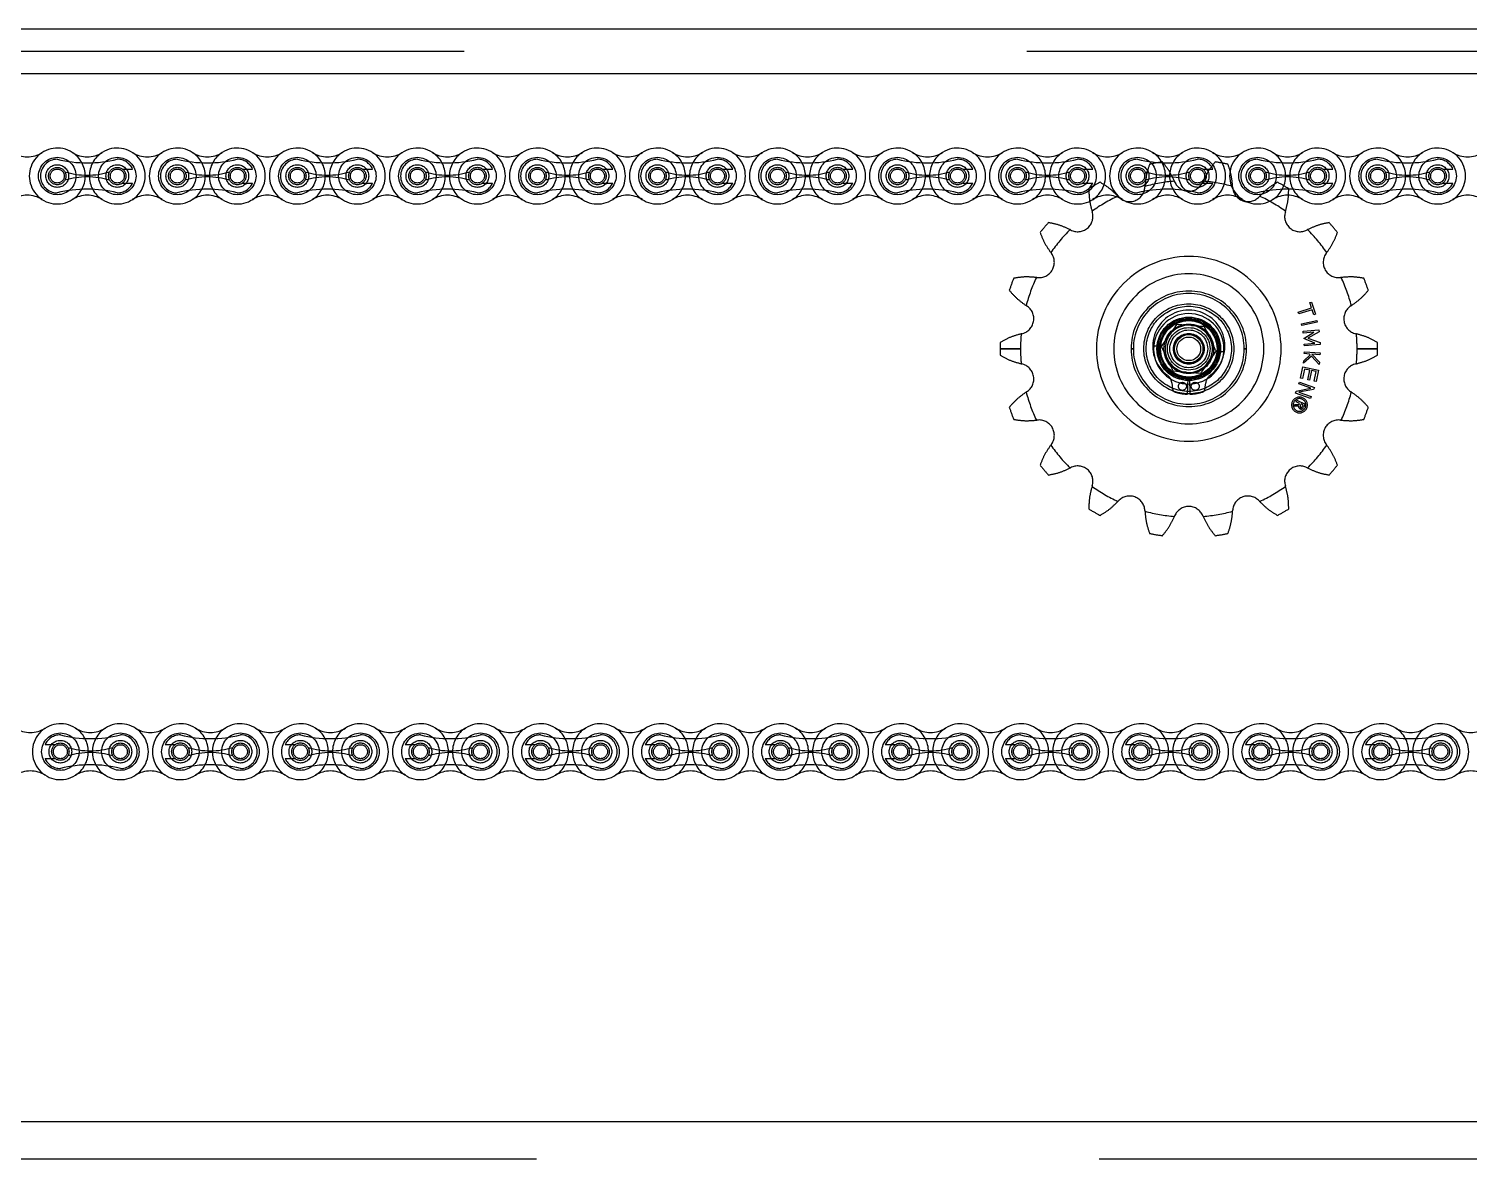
# Model space of a CAD drawing. Header units: metres. Extents: x 0 to 63075, y 0 to 44550.
# Drawn here: x 38032.4 to 38337.2, y 35027 to 35266.3 of the extents above; entities that cross this region are included whole.
import ezdxf

# ---------------------------------------------------------------- set-up
doc = ezdxf.new("R2010")
doc.units = ezdxf.units.M
doc.header["$LTSCALE"] = 75
doc.linetypes.add('HIDDEN2', pattern=[4.7625, 3.175, -1.5875])
for name, color, linetype in [('SDM', 7, 'Continuous'), ('SL4', 4, 'Continuous'), ('ST1', 7, 'HIDDEN2')]:
    doc.layers.add(name, color=color, linetype=linetype)

# ---------------------------------------------------------------- blocks, each defined once
blk = doc.blocks.new('A$Cf5e9a517')
at = {"layer": 'SL4'}
for p, q in [((1009.76, 1700.35), (2334.74, 1700.35)), ((2334.74, 1690.83), (1009.76, 1690.83)), ((2113.1, 1637.83), (2115.98, 1637.6)), ((2109.82, 1633.08), (2111.46, 1635.45)), ((2121.34, 1632.16), (2119.7, 1629.79)), ((2118.06, 1627.41), (2115.18, 1627.64)), ((1057.26, 1469.11), (2287.24, 1469.11))]:
    blk.add_line(p, q, dxfattribs=at)
for radius in [6, 3, 2.5]:
    blk.add_circle((2115.58, 1632.62), radius, dxfattribs=at)
for start, end in [(85.4648, 145.4648), (25.4648, 85.4648), (145.4648, 205.4648), (325.4648, 25.4648), (205.4648, 265.4648), (265.4648, 325.4648)]:
    blk.add_arc((2115.58, 1632.62), 5, start, end, dxfattribs=at)
for points, knots in [([(2111.46, 1635.45), (2111.5, 1635.51), (2112.05, 1636.31), (2112.59, 1637.1), (2113.1, 1637.83)], [0, 0, 0, 0, 0.070201, 1, 1, 1, 1]), ([(2115.98, 1637.6), (2116.04, 1637.6), (2117.02, 1637.52), (2117.97, 1637.45), (2118.85, 1637.38)], [0, 0, 0, 0, 0.0702006, 1, 1, 1, 1]), ([(2120.09, 1634.77), (2119.98, 1635.01), (2119.56, 1635.89), (2119.15, 1636.75), (2118.85, 1637.38)], [0, 0, 0, 0, 0.268634, 1, 1, 1, 1]), ([(2121.34, 1632.16), (2121.23, 1632.38), (2120.83, 1633.23), (2120.41, 1634.11), (2120.09, 1634.77)], [0, 0, 0, 0, 0.257551, 1, 1, 1, 1]), ([(2111.07, 1630.47), (2110.95, 1630.71), (2110.53, 1631.59), (2110.12, 1632.45), (2109.82, 1633.08)], [0, 0, 0, 0, 0.268634, 1, 1, 1, 1]), ([(2112.31, 1627.86), (2112.2, 1628.08), (2111.8, 1628.93), (2111.38, 1629.81), (2111.07, 1630.47)], [0, 0, 0, 0, 0.257551, 1, 1, 1, 1]), ([(2115.18, 1627.64), (2115.12, 1627.64), (2114.14, 1627.72), (2113.19, 1627.79), (2112.31, 1627.86)], [0, 0, 0, 0, 0.070201, 1, 1, 1, 1]), ([(2119.7, 1629.79), (2119.66, 1629.73), (2119.11, 1628.93), (2118.57, 1628.14), (2118.06, 1627.41)], [0, 0, 0, 0, 0.070201, 1, 1, 1, 1])]:
    blk.add_open_spline(points, degree=3, knots=knots, dxfattribs=at)
at = {"layer": 'ST1'}
for p, q in [((1009.76, 1695.59), (2334.74, 1695.59)), ((2334.74, 1690.83), (1009.76, 1690.83)), ((1889.94, 1670.67), (1892.07, 1670.67)), ((1915.34, 1670.67), (1917.47, 1670.67)), ((1940.74, 1670.67), (1942.87, 1670.67)), ((1966.14, 1670.67), (1968.27, 1670.67)), ((1991.54, 1670.67), (1993.67, 1670.67)), ((2016.94, 1670.67), (2019.07, 1670.67)), ((2042.34, 1670.67), (2044.47, 1670.67)), ((2067.74, 1670.67), (2069.87, 1670.67)), ((2093.14, 1670.67), (2095.27, 1670.67)), ((2118.54, 1670.67), (2120.67, 1670.67)), ((2143.94, 1670.67), (2146.07, 1670.67)), ((2169.34, 1670.67), (2171.47, 1670.67)), ((1889.94, 1667.71), (1892.07, 1667.71)), ((1915.34, 1667.71), (1917.47, 1667.71)), ((1940.74, 1667.71), (1942.87, 1667.71)), ((1966.14, 1667.71), (1968.27, 1667.71)), ((1991.54, 1667.71), (1993.67, 1667.71)), ((2016.94, 1667.71), (2019.07, 1667.71)), ((2042.34, 1667.71), (2044.47, 1667.71)), ((2067.74, 1667.71), (2069.87, 1667.71)), ((2093.14, 1667.71), (2095.27, 1667.71)), ((2118.54, 1667.71), (2120.67, 1667.71)), ((2143.94, 1667.71), (2146.07, 1667.71)), ((2169.34, 1667.71), (2171.47, 1667.71)), ((2138.75, 1640.37), (2141.54, 1641.28)), ((2138.87, 1639.99), (2138.75, 1640.37)), ((2141.66, 1640.9), (2138.87, 1639.99)), ((2141.18, 1642.39), (2141.57, 1642.52)), ((2141.54, 1641.28), (2141.18, 1642.39)), ((2141.57, 1642.52), (2142.41, 1639.92)), ((2142.02, 1639.79), (2141.66, 1640.9)), ((2142.41, 1639.92), (2142.02, 1639.79)), ((2139.43, 1637.94), (2142.7, 1638.64)), ((2139.51, 1637.54), (2139.43, 1637.94)), ((2142.78, 1638.24), (2139.51, 1637.54)), ((2142.7, 1638.64), (2142.78, 1638.24)), ((2139.77, 1636.36), (2143.11, 1636.65)), ((2139.81, 1635.96), (2139.77, 1636.36)), ((2142.07, 1636.16), (2139.81, 1635.96)), ((2139.91, 1634.82), (2142.07, 1636.16)), ((2139.91, 1634.77), (2139.91, 1634.82)), ((2142.28, 1633.84), (2139.91, 1634.77)), ((2140.02, 1633.64), (2142.28, 1633.84)), ((2143.14, 1636.25), (2140.8, 1634.87)), ((2140.8, 1634.87), (2143.35, 1633.93)), ((2143.11, 1636.65), (2143.14, 1636.25)), ((2143.35, 1633.93), (2143.38, 1633.54)), ((2079.97, 1632.62), (2075.64, 1632.62)), ((2075.64, 1632.62), (2079.97, 1632.62)), ((2075.64, 1632.62), (2079.97, 1632.62)), ((2079.97, 1632.62), (2075.64, 1632.62)), ((2103.37, 1632.62), (2103.85, 1632.62)), ((2103.85, 1632.62), (2103.37, 1632.62)), ((2103.85, 1632.62), (2103.37, 1632.62)), ((2103.37, 1632.62), (2103.85, 1632.62)), ((2109.13, 1633.18), (2108.16, 1633.27)), ((2108.16, 1633.27), (2109.13, 1633.18)), ((2108.16, 1633.27), (2109.13, 1633.18)), ((2109.13, 1633.18), (2108.16, 1633.27)), ((2123, 1631.97), (2122.03, 1632.06)), ((2122.03, 1632.06), (2123, 1631.97)), ((2122.03, 1632.06), (2123, 1631.97)), ((2123, 1631.97), (2122.03, 1632.06)), ((2127.31, 1632.62), (2127.79, 1632.62)), ((2127.79, 1632.62), (2127.31, 1632.62)), ((2127.79, 1632.62), (2127.31, 1632.62)), ((2127.31, 1632.62), (2127.79, 1632.62)), ((2141.52, 1631.07), (2139.85, 1629.55)), ((2139.89, 1630.05), (2141.29, 1631.32)), ((2140, 1631.6), (2140.03, 1632)), ((2141.1, 1631.52), (2140, 1631.6)), ((2140.05, 1633.24), (2140.02, 1633.64)), ((2140.03, 1632), (2143.37, 1631.75)), ((2143.38, 1633.54), (2140.05, 1633.24)), ((2141.29, 1631.32), (2141.1, 1631.52)), ((2143.18, 1629.3), (2141.52, 1631.07)), ((2141.64, 1631.48), (2143.22, 1629.8)), ((2143.34, 1631.35), (2141.64, 1631.48)), ((2143.37, 1631.75), (2143.34, 1631.35)), ((2155.52, 1632.62), (2151.19, 1632.62)), ((2151.19, 1632.62), (2155.52, 1632.62)), ((2151.19, 1632.62), (2155.52, 1632.62)), ((2155.52, 1632.62), (2151.19, 1632.62)), ((2139.24, 1626.4), (2139.74, 1628.8)), ((2140.06, 1628.33), (2139.64, 1626.31)), ((2139.74, 1628.8), (2143.02, 1628.12)), ((2139.85, 1629.55), (2139.89, 1630.05)), ((2141.16, 1628.09), (2140.06, 1628.33)), ((2140.74, 1626.08), (2141.16, 1628.09)), ((2141.56, 1628.01), (2141.14, 1626)), ((2142.53, 1627.81), (2141.56, 1628.01)), ((2142.11, 1625.79), (2142.53, 1627.81)), ((2143.02, 1628.12), (2142.51, 1625.71)), ((2143.22, 1629.8), (2143.18, 1629.3)), ((2111.98, 1625.42), (2112.16, 1624.09)), ((2115.33, 1623.02), (2115.42, 1626.42)), ((2115.74, 1626.42), (2115.83, 1623.02)), ((2119, 1624.09), (2119.18, 1625.42)), ((2138.87, 1625.2), (2139.01, 1625.58)), ((2141.41, 1624.29), (2138.87, 1625.2)), ((2139.01, 1625.58), (2142.16, 1624.45)), ((2139.64, 1626.31), (2139.24, 1626.4)), ((2141.14, 1626), (2140.74, 1626.08)), ((2142.51, 1625.71), (2142.11, 1625.79)), ((2138.18, 1623.26), (2138.33, 1623.69)), ((2141.33, 1622.14), (2138.18, 1623.26)), ((2138.28, 1621.43), (2138.42, 1621.73)), ((2138.33, 1623.69), (2141.41, 1624.29)), ((2138.42, 1621.73), (2140.19, 1620.89)), ((2142, 1624.01), (2138.86, 1623.45)), ((2138.86, 1623.45), (2141.47, 1622.52)), ((2141.47, 1622.52), (2141.33, 1622.14)), ((2142.16, 1624.45), (2142, 1624.01)), ((2137.78, 1620.45), (2137.95, 1620.81)), ((2138.81, 1620.47), (2137.78, 1620.45)), ((2137.95, 1620.81), (2138.93, 1620.83)), ((2139.04, 1621.07), (2138.28, 1621.43)), ((2138.93, 1620.83), (2139.04, 1621.07)), ((2139.26, 1620.23), (2139.12, 1619.94)), ((2139.13, 1619.94), (2139.26, 1620.22)), ((2139.33, 1620.95), (2139.14, 1620.55)), ((2139.78, 1620.74), (2139.33, 1620.95)), ((2139.59, 1620.35), (2139.78, 1620.74)), ((2140.19, 1620.89), (2139.88, 1620.24)), ((1875.68, 1548.83), (1873.56, 1548.83)), ((1901.08, 1548.83), (1898.96, 1548.83)), ((1926.48, 1548.83), (1924.36, 1548.83)), ((1951.88, 1548.83), (1949.76, 1548.83)), ((1977.28, 1548.83), (1975.16, 1548.83)), ((2002.68, 1548.83), (2000.56, 1548.83)), ((2028.08, 1548.83), (2025.96, 1548.83)), ((2053.48, 1548.83), (2051.36, 1548.83)), ((2078.88, 1548.83), (2076.76, 1548.83)), ((2104.28, 1548.83), (2102.16, 1548.83)), ((2129.68, 1548.83), (2127.56, 1548.83)), ((2155.08, 1548.83), (2152.96, 1548.83)), ((1875.68, 1545.88), (1873.56, 1545.88)), ((1901.08, 1545.88), (1898.96, 1545.88)), ((1926.48, 1545.88), (1924.36, 1545.88)), ((1951.88, 1545.88), (1949.76, 1545.88)), ((1977.28, 1545.88), (1975.16, 1545.88)), ((2002.68, 1545.88), (2000.56, 1545.88)), ((2028.08, 1545.88), (2025.96, 1545.88)), ((2053.48, 1545.88), (2051.36, 1545.88)), ((2078.88, 1545.88), (2076.76, 1545.88)), ((2104.28, 1545.88), (2102.16, 1545.88)), ((2129.68, 1545.88), (2127.56, 1545.88)), ((2155.08, 1545.88), (2152.96, 1545.88)), ((1009.76, 1469.11), (2334.74, 1469.11)), ((2334.74, 1461.11), (1009.76, 1461.11))]:
    blk.add_line(p, q, dxfattribs=at)
for centre, radius in [((1876.14, 1669.19), 3.96), ((1876.14, 1669.19), 2.4), ((1876.14, 1669.19), 1.84), ((1876.14, 1669.19), 1.48), ((1888.84, 1669.19), 3.96), ((1888.84, 1669.19), 2.4), ((1888.84, 1669.19), 1.84), ((1888.84, 1669.19), 1.48), ((1901.54, 1669.19), 3.96), ((1901.54, 1669.19), 2.4), ((1901.54, 1669.19), 1.85), ((1901.54, 1669.19), 1.48), ((1914.24, 1669.19), 3.96), ((1914.24, 1669.19), 2.4), ((1914.24, 1669.19), 1.84), ((1914.24, 1669.19), 1.48), ((1926.94, 1669.19), 3.96), ((1926.94, 1669.19), 2.4), ((1926.94, 1669.19), 1.84), ((1926.94, 1669.19), 1.48), ((1939.64, 1669.19), 3.96), ((1939.64, 1669.19), 2.4), ((1939.64, 1669.19), 1.84), ((1939.64, 1669.19), 1.48), ((1952.34, 1669.19), 3.96), ((1952.34, 1669.19), 2.4), ((1952.34, 1669.19), 1.84), ((1952.34, 1669.19), 1.48), ((1965.04, 1669.19), 3.96), ((1965.04, 1669.19), 2.4), ((1965.04, 1669.19), 1.85), ((1965.04, 1669.19), 1.48), ((1977.74, 1669.19), 3.96), ((1977.74, 1669.19), 2.4), ((1977.74, 1669.19), 1.84), ((1977.74, 1669.19), 1.48), ((1990.44, 1669.19), 3.96), ((1990.44, 1669.19), 2.4), ((1990.44, 1669.19), 1.84), ((1990.44, 1669.19), 1.48), ((2003.14, 1669.19), 3.96), ((2003.14, 1669.19), 2.4), ((2003.14, 1669.19), 1.84), ((2003.14, 1669.19), 1.48), ((2015.84, 1669.19), 3.96), ((2015.84, 1669.19), 2.4), ((2015.84, 1669.19), 1.84), ((2015.84, 1669.19), 1.48), ((2028.54, 1669.19), 3.96), ((2028.54, 1669.19), 2.4), ((2028.54, 1669.19), 1.85), ((2028.54, 1669.19), 1.48), ((2041.24, 1669.19), 3.96), ((2041.24, 1669.19), 2.4), ((2041.24, 1669.19), 1.85), ((2041.24, 1669.19), 1.48), ((2053.94, 1669.19), 3.96), ((2053.94, 1669.19), 2.4), ((2053.94, 1669.19), 1.84), ((2053.94, 1669.19), 1.48), ((2066.64, 1669.19), 3.96), ((2066.64, 1669.19), 2.4), ((2066.64, 1669.19), 1.84), ((2066.64, 1669.19), 1.48), ((2079.34, 1669.19), 3.96), ((2079.34, 1669.19), 2.4), ((2079.34, 1669.19), 1.84), ((2079.34, 1669.19), 1.48), ((2092.04, 1669.19), 3.96), ((2092.04, 1669.19), 2.4), ((2092.04, 1669.19), 1.84), ((2092.04, 1669.19), 1.48), ((2104.74, 1669.19), 3.96), ((2104.74, 1669.19), 2.4), ((2104.74, 1669.19), 1.84), ((2104.74, 1669.19), 1.48), ((2117.44, 1669.19), 3.96), ((2117.44, 1669.19), 2.4), ((2117.44, 1669.19), 1.84), ((2117.44, 1669.19), 1.48), ((2130.14, 1669.19), 3.96), ((2130.14, 1669.19), 2.4), ((2130.14, 1669.19), 1.84), ((2130.14, 1669.19), 1.48), ((2142.84, 1669.19), 3.96), ((2142.84, 1669.19), 2.4), ((2142.84, 1669.19), 1.85), ((2142.84, 1669.19), 1.48), ((2155.54, 1669.19), 3.96), ((2155.54, 1669.19), 2.4), ((2155.54, 1669.19), 1.84), ((2155.54, 1669.19), 1.48), ((2168.24, 1669.19), 3.96), ((2168.24, 1669.19), 2.4), ((2168.24, 1669.19), 1.84), ((2168.24, 1669.19), 1.48), ((2115.58, 1632.62), 9.52), ((2115.58, 1632.62), 9.02), ((2115.58, 1632.62), 6.72), ((2115.58, 1632.62), 6.73), ((2115.58, 1632.62), 6.47), ((2115.58, 1632.62), 6.2), ((2115.58, 1632.62), 5.98), ((2115.58, 1632.62), 5.25), ((2115.58, 1632.62), 5.25), ((2115.58, 1632.62), 4.5), ((2115.58, 1632.62), 4), ((2115.58, 1632.62), 3.25), ((2115.58, 1632.62), 3.25), ((2115.58, 1632.62), 3.2), ((2114.23, 1624.68), 0.85), ((2116.93, 1624.68), 0.85), ((1876.79, 1547.36), 3.96), ((1876.79, 1547.36), 2.4), ((1876.79, 1547.36), 1.84), ((1876.79, 1547.36), 1.48), ((1889.49, 1547.36), 3.96), ((1889.49, 1547.36), 2.4), ((1889.49, 1547.36), 1.84), ((1889.49, 1547.36), 1.48), ((1902.19, 1547.36), 3.96), ((1902.19, 1547.36), 2.4), ((1902.19, 1547.36), 1.85), ((1902.19, 1547.36), 1.48), ((1914.89, 1547.36), 3.96), ((1914.89, 1547.36), 2.4), ((1914.89, 1547.36), 1.84), ((1914.89, 1547.36), 1.48), ((1927.59, 1547.36), 3.96), ((1927.59, 1547.36), 2.4), ((1927.59, 1547.36), 1.85), ((1927.59, 1547.36), 1.48), ((1940.29, 1547.36), 3.96), ((1940.29, 1547.36), 2.4), ((1940.29, 1547.36), 1.85), ((1940.29, 1547.36), 1.48), ((1952.99, 1547.36), 3.96), ((1952.99, 1547.36), 2.4), ((1952.99, 1547.36), 1.84), ((1952.99, 1547.36), 1.48), ((1965.69, 1547.36), 3.96), ((1965.69, 1547.36), 2.4), ((1965.69, 1547.36), 1.84), ((1965.69, 1547.36), 1.48), ((1978.39, 1547.36), 3.96), ((1978.39, 1547.36), 2.4), ((1978.39, 1547.36), 1.84), ((1978.39, 1547.36), 1.48), ((1991.09, 1547.36), 3.96), ((1991.09, 1547.36), 2.4), ((1991.09, 1547.36), 1.84), ((1991.09, 1547.36), 1.48), ((2003.79, 1547.36), 3.96), ((2003.79, 1547.36), 2.4), ((2003.79, 1547.36), 1.84), ((2003.79, 1547.36), 1.48), ((2016.49, 1547.36), 3.96), ((2016.49, 1547.36), 2.4), ((2016.49, 1547.36), 1.84), ((2016.49, 1547.36), 1.48), ((2029.19, 1547.36), 3.96), ((2029.19, 1547.36), 2.4), ((2029.19, 1547.36), 1.85), ((2029.19, 1547.36), 1.48), ((2041.89, 1547.36), 3.96), ((2041.89, 1547.36), 2.4), ((2041.89, 1547.36), 1.84), ((2041.89, 1547.36), 1.48), ((2054.59, 1547.36), 3.96), ((2054.59, 1547.36), 2.4), ((2054.59, 1547.36), 1.84), ((2054.59, 1547.36), 1.48), ((2067.29, 1547.36), 3.96), ((2067.29, 1547.36), 2.4), ((2067.29, 1547.36), 1.84), ((2067.29, 1547.36), 1.48), ((2079.99, 1547.36), 3.96), ((2079.99, 1547.36), 2.4), ((2079.99, 1547.36), 1.85), ((2079.99, 1547.36), 1.48), ((2092.69, 1547.36), 3.96), ((2092.69, 1547.36), 2.4), ((2092.69, 1547.36), 1.84), ((2092.69, 1547.36), 1.48), ((2105.39, 1547.36), 3.96), ((2105.39, 1547.36), 2.4), ((2105.39, 1547.36), 1.85), ((2105.39, 1547.36), 1.48), ((2118.09, 1547.36), 3.96), ((2118.09, 1547.36), 2.4), ((2118.09, 1547.36), 1.85), ((2118.09, 1547.36), 1.48), ((2130.79, 1547.36), 3.96), ((2130.79, 1547.36), 2.4), ((2130.79, 1547.36), 1.84), ((2130.79, 1547.36), 1.48), ((2143.49, 1547.36), 3.96), ((2143.49, 1547.36), 2.4), ((2143.49, 1547.36), 1.84), ((2143.49, 1547.36), 1.48), ((2156.19, 1547.36), 3.96), ((2156.19, 1547.36), 2.4), ((2156.19, 1547.36), 1.84), ((2156.19, 1547.36), 1.48), ((2168.89, 1547.36), 3.96), ((2168.89, 1547.36), 2.4), ((2168.89, 1547.36), 1.85), ((2168.89, 1547.36), 1.48)]:
    blk.add_circle(centre, radius, dxfattribs=at)
for centre, radius, start, end in [((1869.79, 1679.18), 5.92, 237.5667, 302.4333), ((1876.14, 1669.19), 5.92, 57.5667, 302.4333), ((1882.49, 1679.18), 5.92, 237.5667, 302.4333), ((1876.14, 1669.19), 5.92, 302.4333, 57.5667), ((1888.84, 1669.19), 5.92, 122.4333, 237.5667), ((1888.84, 1669.19), 5.92, 237.5667, 122.4333), ((1895.19, 1679.18), 5.92, 237.5667, 302.4333), ((1901.54, 1669.19), 5.92, 57.5667, 302.4333), ((1907.89, 1679.18), 5.92, 237.5667, 302.4333), ((1901.54, 1669.19), 5.92, 302.4333, 57.5667), ((1914.24, 1669.19), 5.92, 122.4333, 237.5667), ((1914.24, 1669.19), 5.92, 237.5667, 122.4333), ((1920.59, 1679.18), 5.92, 237.5667, 302.4333), ((1926.94, 1669.19), 5.92, 57.5667, 302.4333), ((1933.29, 1679.18), 5.92, 237.5667, 302.4333), ((1926.94, 1669.19), 5.92, 302.4333, 57.5667), ((1939.64, 1669.19), 5.92, 122.4333, 237.5667), ((1939.64, 1669.19), 5.92, 237.5667, 122.4333), ((1945.99, 1679.18), 5.92, 237.5667, 302.4333), ((1952.34, 1669.19), 5.92, 57.5667, 302.4333), ((1958.69, 1679.18), 5.92, 237.5667, 302.4333), ((1952.34, 1669.19), 5.92, 302.4333, 57.5667), ((1965.04, 1669.19), 5.92, 122.4333, 237.5667), ((1965.04, 1669.19), 5.92, 237.5667, 122.4333), ((1971.39, 1679.18), 5.92, 237.5667, 302.4333), ((1977.74, 1669.19), 5.92, 57.5667, 302.4333), ((1984.09, 1679.18), 5.92, 237.5667, 302.4333), ((1977.74, 1669.19), 5.92, 302.4333, 57.5667), ((1990.44, 1669.19), 5.92, 122.4333, 237.5667), ((1990.44, 1669.19), 5.92, 237.5667, 122.4333), ((1996.79, 1679.18), 5.92, 237.5667, 302.4333), ((2003.14, 1669.19), 5.92, 57.5667, 302.4333), ((2009.49, 1679.18), 5.92, 237.5667, 302.4333), ((2003.14, 1669.19), 5.92, 302.4333, 57.5667), ((2015.84, 1669.19), 5.92, 122.4333, 237.5667), ((2015.84, 1669.19), 5.92, 237.5667, 122.4333), ((2022.19, 1679.18), 5.92, 237.5667, 302.4333), ((2028.54, 1669.19), 5.92, 57.5667, 302.4333), ((2034.89, 1679.18), 5.92, 237.5667, 302.4333), ((2028.54, 1669.19), 5.92, 302.4333, 57.5667), ((2041.24, 1669.19), 5.92, 122.4333, 237.5667), ((2041.24, 1669.19), 5.92, 237.5667, 122.4333), ((2047.59, 1679.18), 5.92, 237.5667, 302.4333), ((2053.94, 1669.19), 5.92, 57.5667, 302.4333), ((2060.29, 1679.18), 5.92, 237.5667, 302.4333), ((2053.94, 1669.19), 5.92, 302.4333, 57.5667), ((2066.64, 1669.19), 5.92, 122.4333, 237.5667), ((2066.64, 1669.19), 5.92, 237.5667, 122.4333), ((2072.99, 1679.18), 5.92, 237.5667, 302.4333), ((2079.34, 1669.19), 5.92, 57.5667, 302.4333), ((2085.69, 1679.18), 5.92, 237.5667, 302.4333), ((2079.34, 1669.19), 5.92, 302.4333, 57.5667), ((2092.04, 1669.19), 5.92, 122.4333, 237.5667), ((2092.04, 1669.19), 5.92, 237.5667, 122.4333), ((2098.39, 1679.18), 5.92, 237.5667, 302.4333), ((2104.74, 1669.19), 5.92, 57.5667, 302.4333), ((2111.09, 1679.18), 5.92, 237.5667, 302.4333), ((2104.74, 1669.19), 5.92, 302.4333, 57.5667), ((2117.44, 1669.19), 5.92, 122.4333, 237.5667), ((2117.44, 1669.19), 5.92, 237.5667, 122.4333), ((2123.79, 1679.18), 5.92, 237.5667, 302.4333), ((2130.14, 1669.19), 5.92, 57.5667, 302.4333), ((2136.49, 1679.18), 5.92, 237.5667, 302.4333), ((2130.14, 1669.19), 5.92, 302.4333, 57.5667), ((2142.84, 1669.19), 5.92, 122.4333, 237.5667), ((2142.84, 1669.19), 5.92, 237.5667, 122.4333), ((2149.19, 1679.18), 5.92, 237.5667, 302.4333), ((2155.54, 1669.19), 5.92, 57.5667, 302.4333), ((2161.89, 1679.18), 5.92, 237.5667, 302.4333), ((2155.54, 1669.19), 5.92, 302.4333, 57.5667), ((2168.24, 1669.19), 5.92, 122.4333, 237.5667), ((2168.24, 1669.19), 5.92, 237.5667, 122.4333), ((2174.59, 1679.18), 5.92, 237.5667, 302.4333), ((1876.14, 1669.19), 3.55, 90, 270), ((1882.49, 1698.29), 26.32, 256.0401, 283.9599), ((1888.84, 1669.19), 3.55, 24.5534, 90), ((1901.54, 1669.19), 3.55, 90, 270), ((1907.89, 1698.29), 26.32, 256.0401, 283.9599), ((1914.24, 1669.19), 3.55, 24.5534, 90), ((1926.94, 1669.19), 3.55, 90, 270), ((1933.29, 1698.29), 26.32, 256.0401, 283.9599), ((1939.64, 1669.19), 3.55, 24.5534, 90), ((1952.34, 1669.19), 3.55, 90, 270), ((1958.69, 1698.29), 26.32, 256.0401, 283.9599), ((1965.04, 1669.19), 3.55, 24.5534, 90), ((1977.74, 1669.19), 3.55, 90, 270), ((1984.09, 1698.29), 26.32, 256.0401, 283.9599), ((1990.44, 1669.19), 3.55, 24.5534, 90), ((2003.14, 1669.19), 3.55, 90, 270), ((2009.49, 1698.29), 26.32, 256.0401, 283.9599), ((2015.84, 1669.19), 3.55, 24.5534, 90), ((2028.54, 1669.19), 3.55, 90, 270), ((2034.89, 1698.29), 26.32, 256.0401, 283.9599), ((2041.24, 1669.19), 3.55, 24.5534, 90), ((2053.94, 1669.19), 3.55, 90, 270), ((2060.29, 1698.29), 26.32, 256.0401, 283.9599), ((2066.64, 1669.19), 3.55, 24.5534, 90), ((2079.34, 1669.19), 3.55, 90, 270), ((2085.69, 1698.29), 26.32, 256.0401, 283.9599), ((2092.04, 1669.19), 3.55, 24.5534, 90), ((2104.74, 1669.19), 3.55, 90, 270), ((2111.09, 1698.29), 26.32, 256.0401, 283.9599), ((2115.58, 1632.62), 39.94, 98.032, 101.968), ((2117.44, 1669.19), 3.55, 24.5534, 90), ((2115.58, 1632.62), 39.94, 78.032, 81.968), ((2130.14, 1669.19), 3.55, 90, 270), ((2136.49, 1698.29), 26.32, 256.0401, 283.9599), ((2142.84, 1669.19), 3.55, 24.5534, 90), ((2155.54, 1669.19), 3.55, 90, 270), ((2161.89, 1698.29), 26.32, 256.0401, 283.9599), ((2168.24, 1669.19), 3.55, 24.5534, 90), ((1882.49, 1685.54), 16.17, 252.993, 287.007), ((1882.49, 1652.84), 16.17, 72.993, 107.007), ((1888.84, 1669.19), 3.55, 270, 335.4466), ((1907.89, 1685.54), 16.17, 252.993, 287.007), ((1907.89, 1652.84), 16.17, 72.993, 107.007), ((1914.24, 1669.19), 3.55, 270, 335.4466), ((1933.29, 1685.54), 16.17, 252.993, 287.007), ((1933.29, 1652.84), 16.17, 72.993, 107.007), ((1939.64, 1669.19), 3.55, 270, 335.4466), ((1958.69, 1685.54), 16.17, 252.993, 287.007), ((1958.69, 1652.84), 16.17, 72.993, 107.007), ((1965.04, 1669.19), 3.55, 270, 335.4466), ((1984.09, 1685.54), 16.17, 252.993, 287.007), ((1984.09, 1652.84), 16.17, 72.993, 107.007), ((1990.44, 1669.19), 3.55, 270, 335.4466), ((2009.49, 1685.54), 16.17, 252.993, 287.007), ((2009.49, 1652.84), 16.17, 72.993, 107.007), ((2015.84, 1669.19), 3.55, 270, 335.4466), ((2034.89, 1685.54), 16.17, 252.993, 287.007), ((2034.89, 1652.84), 16.17, 72.993, 107.007), ((2041.24, 1669.19), 3.55, 270, 335.4466), ((2060.29, 1685.54), 16.17, 252.993, 287.007), ((2060.29, 1652.84), 16.17, 72.993, 107.007), ((2066.64, 1669.19), 3.55, 270, 335.4466), ((2085.69, 1685.54), 16.17, 252.993, 287.007), ((2085.69, 1652.84), 16.17, 72.993, 107.007), ((2092.04, 1669.19), 3.55, 270, 335.4466), ((2115.58, 1632.62), 39.94, 118.032, 121.968), ((2115.58, 1632.62), 35.61, 94.9007, 105.0993), ((2115.58, 1632.62), 35.61, 94.9007, 105.0993), ((2115.58, 1632.62), 35.61, 94.9007, 105.0993), ((2115.58, 1632.62), 35.61, 94.9007, 105.0993), ((2111.09, 1685.54), 16.17, 252.993, 287.007), ((2111.09, 1652.84), 16.17, 72.993, 107.007), ((2098.37, 1662.09), 15.39, 22.5, 22.9823), ((2115.58, 1669.22), 3.24, 202.5, 337.5), ((2117.44, 1669.19), 3.55, 270, 335.4466), ((2132.79, 1662.09), 15.39, 157.0177, 157.5), ((2115.58, 1632.62), 35.61, 74.9007, 85.0993), ((2115.58, 1632.62), 35.61, 74.9007, 85.0993), ((2115.58, 1632.62), 35.61, 74.9007, 85.0993), ((2115.58, 1632.62), 35.61, 74.9007, 85.0993), ((2136.49, 1685.54), 16.17, 252.993, 287.007), ((2136.49, 1652.84), 16.17, 72.993, 107.007), ((2115.58, 1632.62), 39.94, 58.032, 61.968), ((2142.84, 1669.19), 3.55, 270, 335.4466), ((2161.89, 1685.54), 16.17, 252.993, 287.007), ((2161.89, 1652.84), 16.17, 72.993, 107.007), ((2168.24, 1669.19), 3.55, 270, 335.4466), ((1869.79, 1659.2), 5.92, 57.5667, 122.4333), ((1882.49, 1640.09), 26.32, 76.0401, 103.9599), ((1882.49, 1659.2), 5.92, 57.5667, 122.4333), ((1895.19, 1659.2), 5.92, 57.5667, 122.4333), ((1907.89, 1640.09), 26.32, 76.0401, 103.9599), ((1907.89, 1659.2), 5.92, 57.5667, 122.4333), ((1920.59, 1659.2), 5.92, 57.5667, 122.4333), ((1933.29, 1640.09), 26.32, 76.0401, 103.9599), ((1933.29, 1659.2), 5.92, 57.5667, 122.4333), ((1945.99, 1659.2), 5.92, 57.5667, 122.4333), ((1958.69, 1640.09), 26.32, 76.0401, 103.9599), ((1958.69, 1659.2), 5.92, 57.5667, 122.4333), ((1971.39, 1659.2), 5.92, 57.5667, 122.4333), ((1984.09, 1640.09), 26.32, 76.0401, 103.9599), ((1984.09, 1659.2), 5.92, 57.5667, 122.4333), ((1996.79, 1659.2), 5.92, 57.5667, 122.4333), ((2009.49, 1640.09), 26.32, 76.0401, 103.9599), ((2009.49, 1659.2), 5.92, 57.5667, 122.4333), ((2022.19, 1659.2), 5.92, 57.5667, 122.4333), ((2034.89, 1640.09), 26.32, 76.0401, 103.9599), ((2034.89, 1659.2), 5.92, 57.5667, 122.4333), ((2047.59, 1659.2), 5.92, 57.5667, 122.4333), ((2060.29, 1640.09), 26.32, 76.0401, 103.9599), ((2060.29, 1659.2), 5.92, 57.5667, 122.4333), ((2072.99, 1659.2), 5.92, 57.5667, 122.4333), ((2085.69, 1640.09), 26.32, 76.0401, 103.9599), ((2085.69, 1659.2), 5.92, 57.5667, 122.4333), ((2115.58, 1632.62), 35.61, 114.9007, 125.0993), ((2115.58, 1632.62), 35.61, 114.9007, 125.0993), ((2115.58, 1632.62), 35.61, 114.9007, 125.0993), ((2115.58, 1632.62), 35.61, 114.9007, 125.0993), ((2098.39, 1659.2), 5.92, 57.5667, 122.4333), ((2089.33, 1654.42), 15.39, 42.5, 42.9823), ((2103.06, 1667.01), 3.24, 222.5, 357.5), ((2111.09, 1640.09), 26.32, 76.0401, 103.9599), ((2121.67, 1666.2), 15.39, 177.0177, 177.5), ((2111.09, 1659.2), 5.92, 57.5667, 122.4333), ((2123.79, 1659.2), 5.92, 57.5667, 122.4333), ((2109.49, 1666.2), 15.39, 2.5, 2.9823), ((2128.1, 1667.01), 3.24, 182.5, 317.5), ((2136.49, 1640.09), 26.32, 76.0401, 103.9599), ((2141.83, 1654.42), 15.39, 137.0177, 137.5), ((2115.58, 1632.62), 35.61, 54.9007, 65.0993), ((2115.58, 1632.62), 35.61, 54.9007, 65.0993), ((2115.58, 1632.62), 35.61, 54.9007, 65.0993), ((2115.58, 1632.62), 35.61, 54.9007, 65.0993), ((2136.49, 1659.2), 5.92, 57.5667, 122.4333), ((2149.19, 1659.2), 5.92, 57.5667, 122.4333), ((2161.89, 1640.09), 26.32, 76.0401, 103.9599), ((2161.89, 1659.2), 5.92, 57.5667, 122.4333), ((2174.59, 1659.2), 5.92, 57.5667, 122.4333), ((2092.06, 1660.65), 3.24, 242.5, 17.5), ((2109.82, 1666.26), 15.39, 197.0177, 197.5), ((2139.1, 1660.65), 3.24, 162.5, 297.5), ((2121.34, 1666.26), 15.39, 342.5, 342.9823), ((2115.58, 1632.62), 39.94, 138.032, 141.968), ((2115.58, 1632.62), 39.94, 38.032, 41.968), ((2115.58, 1632.62), 35.61, 134.9007, 145.0993), ((2115.58, 1632.62), 35.61, 134.9007, 145.0993), ((2115.58, 1632.62), 35.61, 134.9007, 145.0993), ((2115.58, 1632.62), 35.61, 134.9007, 145.0993), ((2083.45, 1644.13), 15.39, 62.5, 62.9823), ((2147.71, 1644.13), 15.39, 117.0177, 117.5), ((2115.58, 1632.62), 35.61, 34.9007, 45.0993), ((2115.58, 1632.62), 35.61, 34.9007, 45.0993), ((2115.58, 1632.62), 35.61, 34.9007, 45.0993), ((2115.58, 1632.62), 35.61, 34.9007, 45.0993), ((2083.89, 1650.92), 3.24, 262.5, 37.5), ((2098.66, 1662.26), 15.39, 217.0177, 217.5), ((2115.58, 1632.62), 19.54, 0, 180), ((2147.27, 1650.92), 3.24, 142.5, 277.5), ((2132.5, 1662.26), 15.39, 322.5, 322.9823), ((2115.58, 1632.62), 39.94, 158.032, 161.968), ((2115.58, 1632.62), 35.61, 154.9007, 165.0993), ((2115.58, 1632.62), 35.61, 154.9007, 165.0993), ((2115.58, 1632.62), 35.61, 154.9007, 165.0993), ((2115.58, 1632.62), 35.61, 154.9007, 165.0993), ((2081.45, 1632.45), 15.39, 82.5, 82.9823), ((2115.58, 1632.62), 15.88, 0, 180), ((2149.71, 1632.45), 15.39, 97.0177, 97.5), ((2115.58, 1632.62), 35.61, 14.9007, 25.0993), ((2115.58, 1632.62), 35.61, 14.9007, 25.0993), ((2115.58, 1632.62), 35.61, 14.9007, 25.0993), ((2115.58, 1632.62), 35.61, 14.9007, 25.0993), ((2115.58, 1632.62), 39.94, 18.032, 21.968), ((2115.58, 1632.62), 12.22, 0, 180), ((2115.58, 1632.62), 11.73, 0, 180), ((2115.58, 1632.62), 11.73, 0, 180), ((2115.58, 1632.62), 11.73, 0, 180), ((2115.58, 1632.62), 11.73, 0, 180), ((2079.54, 1638.98), 3.24, 282.5, 57.5), ((2089.55, 1654.69), 15.39, 237.0177, 237.5), ((2115.58, 1633.18), 7.64, 306.5065, 233.4935), ((2115.58, 1632.62), 7.45, 355, 175), ((2115.58, 1632.62), 7.45, 355, 175), ((2115.58, 1632.62), 7.45, 355, 175), ((2115.58, 1632.62), 7.45, 355, 175), ((2151.62, 1638.98), 3.24, 122.5, 257.5), ((2141.61, 1654.69), 15.39, 302.5, 302.9823), ((2115.58, 1632.62), 6.2, 271.4922, 268.5078), ((2115.58, 1632.62), 39.94, 178.032, 180), ((2115.58, 1632.62), 35.61, 174.9007, 180), ((2115.58, 1632.62), 35.61, 174.9007, 180), ((2115.58, 1632.62), 35.61, 174.9007, 180), ((2115.58, 1632.62), 35.61, 174.9007, 180), ((2083.57, 1620.79), 15.39, 102.5, 102.9823), ((2147.59, 1620.79), 15.39, 77.0177, 77.5), ((2115.58, 1632.62), 35.61, 0, 5.0993), ((2115.58, 1632.62), 35.61, 0, 5.0993), ((2115.58, 1632.62), 35.61, 0, 5.0993), ((2115.58, 1632.62), 35.61, 0, 5.0993), ((2115.58, 1632.62), 39.94, 0, 1.968), ((2115.58, 1632.62), 39.94, 180, 181.968), ((2115.58, 1632.62), 35.61, 180, 185.0993), ((2115.58, 1632.62), 35.61, 180, 185.0993), ((2115.58, 1632.62), 35.61, 180, 185.0993), ((2115.58, 1632.62), 35.61, 180, 185.0993), ((2115.58, 1632.62), 19.54, 180, 0), ((2115.58, 1632.62), 15.88, 180, 0), ((2115.58, 1632.62), 12.22, 180, 0), ((2115.58, 1632.62), 11.73, 180, 0), ((2115.58, 1632.62), 11.73, 180, 0), ((2115.58, 1632.62), 11.73, 180, 0), ((2115.58, 1632.62), 11.73, 180, 0), ((2115.58, 1632.62), 7.45, 175, 355), ((2115.58, 1632.62), 7.45, 175, 355), ((2115.58, 1632.62), 7.45, 175, 355), ((2115.58, 1632.62), 7.45, 175, 355), ((2115.58, 1632.62), 35.61, 354.9007, 0), ((2115.58, 1632.62), 35.61, 354.9007, 0), ((2115.58, 1632.62), 35.61, 354.9007, 0), ((2115.58, 1632.62), 35.61, 354.9007, 0), ((2115.58, 1632.62), 39.94, 358.032, 0), ((2083.57, 1644.45), 15.39, 257.0177, 257.5), ((2079.54, 1626.26), 3.24, 302.5, 77.5), ((2151.62, 1626.26), 3.24, 102.5, 237.5), ((2147.59, 1644.45), 15.39, 282.5, 282.9823), ((2109.61, 1625.11), 2.4, 7.5, 53.4935), ((2121.55, 1625.11), 2.4, 126.5065, 172.5), ((2089.55, 1610.55), 15.39, 122.5, 122.9823), ((2115.58, 1632.62), 35.61, 194.9007, 205.0993), ((2115.58, 1632.62), 35.61, 194.9007, 205.0993), ((2115.58, 1632.62), 35.61, 194.9007, 205.0993), ((2115.58, 1632.62), 35.61, 194.9007, 205.0993), ((2112.9, 1624.18), 0.75, 187.5, 252.3902), ((2115.58, 1632.62), 9.6, 252.3902, 268.5078), ((2115.58, 1632.62), 9.6, 271.4922, 287.6098), ((2118.26, 1624.18), 0.75, 287.6098, 352.5), ((2139.01, 1620.74), 1.67, 90, 270), ((2139.01, 1620.74), 1.34, 90, 270), ((2139.01, 1620.74), 1.67, 270, 90), ((2139.01, 1620.74), 1.34, 270, 90), ((2115.58, 1632.62), 35.61, 334.9007, 345.0993), ((2115.58, 1632.62), 35.61, 334.9007, 345.0993), ((2115.58, 1632.62), 35.61, 334.9007, 345.0993), ((2115.58, 1632.62), 35.61, 334.9007, 345.0993), ((2141.61, 1610.55), 15.39, 57.0177, 57.5), ((2115.58, 1632.62), 39.94, 198.032, 201.968), ((2139.36, 1620.44), 0.558, 177.3805, 244.2298), ((2139.36, 1620.44), 0.245, 154.6955, 243.6423), ((2139.36, 1620.44), 0.558, 245.1257, 338.0745), ((2139.36, 1620.44), 0.245, 245.6968, 336.0266), ((2115.58, 1632.62), 39.94, 338.032, 341.968), ((2081.45, 1632.79), 15.39, 277.0177, 277.5), ((2083.89, 1614.32), 3.24, 322.5, 97.5), ((2147.27, 1614.32), 3.24, 82.5, 217.5), ((2149.71, 1632.79), 15.39, 262.5, 262.9823), ((2098.66, 1602.98), 15.39, 142.5, 142.9823), ((2115.58, 1632.62), 35.61, 214.9007, 225.0993), ((2115.58, 1632.62), 35.61, 214.9007, 225.0993), ((2115.58, 1632.62), 35.61, 214.9007, 225.0993), ((2115.58, 1632.62), 35.61, 214.9007, 225.0993), ((2115.58, 1632.62), 35.61, 314.9007, 325.0993), ((2115.58, 1632.62), 35.61, 314.9007, 325.0993), ((2115.58, 1632.62), 35.61, 314.9007, 325.0993), ((2115.58, 1632.62), 35.61, 314.9007, 325.0993), ((2132.5, 1602.98), 15.39, 37.0177, 37.5), ((2115.58, 1632.62), 39.94, 218.032, 221.968), ((2083.45, 1621.11), 15.39, 297.0177, 297.5), ((2092.06, 1604.59), 3.24, 342.5, 117.5), ((2139.1, 1604.59), 3.24, 62.5, 197.5), ((2147.71, 1621.11), 15.39, 242.5, 242.9823), ((2115.58, 1632.62), 39.94, 318.032, 321.968), ((2109.82, 1598.98), 15.39, 162.5, 162.9823), ((2115.58, 1632.62), 35.61, 234.9007, 245.0993), ((2115.58, 1632.62), 35.61, 234.9007, 245.0993), ((2115.58, 1632.62), 35.61, 234.9007, 245.0993), ((2115.58, 1632.62), 35.61, 234.9007, 245.0993), ((2115.58, 1632.62), 35.61, 294.9007, 305.0993), ((2115.58, 1632.62), 35.61, 294.9007, 305.0993), ((2115.58, 1632.62), 35.61, 294.9007, 305.0993), ((2115.58, 1632.62), 35.61, 294.9007, 305.0993), ((2121.34, 1598.98), 15.39, 17.0177, 17.5), ((2089.33, 1610.82), 15.39, 317.0177, 317.5), ((2103.06, 1598.23), 3.24, 2.5, 137.5), ((2128.1, 1598.23), 3.24, 42.5, 177.5), ((2141.83, 1610.82), 15.39, 222.5, 222.9823), ((2115.58, 1632.62), 39.94, 238.032, 241.968), ((2121.67, 1599.04), 15.39, 182.5, 182.9823), ((2115.58, 1632.62), 35.61, 254.9007, 265.0993), ((2115.58, 1632.62), 35.61, 254.9007, 265.0993), ((2115.58, 1632.62), 35.61, 254.9007, 265.0993), ((2115.58, 1632.62), 35.61, 254.9007, 265.0993), ((2098.37, 1603.15), 15.39, 337.0177, 337.5), ((2115.58, 1596.02), 3.24, 22.5, 157.5), ((2132.79, 1603.15), 15.39, 202.5, 202.9823), ((2115.58, 1632.62), 35.61, 274.9007, 285.0993), ((2115.58, 1632.62), 35.61, 274.9007, 285.0993), ((2115.58, 1632.62), 35.61, 274.9007, 285.0993), ((2115.58, 1632.62), 35.61, 274.9007, 285.0993), ((2109.49, 1599.04), 15.39, 357.0177, 357.5), ((2115.58, 1632.62), 39.94, 298.032, 301.968), ((2115.58, 1632.62), 39.94, 258.032, 261.968), ((2115.58, 1632.62), 39.94, 278.032, 281.968), ((1870.44, 1557.35), 5.92, 237.5667, 302.4333), ((1876.79, 1547.36), 5.92, 57.5667, 302.4333), ((1883.14, 1557.35), 5.92, 237.5667, 302.4333), ((1876.79, 1547.36), 5.92, 302.4333, 57.5667), ((1889.49, 1547.36), 5.92, 122.4333, 237.5667), ((1889.49, 1547.36), 5.92, 237.5667, 122.4333), ((1895.84, 1557.35), 5.92, 237.5667, 302.4333), ((1902.19, 1547.36), 5.92, 57.5667, 302.4333), ((1908.54, 1557.35), 5.92, 237.5667, 302.4333), ((1902.19, 1547.36), 5.92, 302.4333, 57.5667), ((1914.89, 1547.36), 5.92, 122.4333, 237.5667), ((1914.89, 1547.36), 5.92, 237.5667, 122.4333), ((1921.24, 1557.35), 5.92, 237.5667, 302.4333), ((1927.59, 1547.36), 5.92, 57.5667, 302.4333), ((1933.94, 1557.35), 5.92, 237.5667, 302.4333), ((1927.59, 1547.36), 5.92, 302.4333, 57.5667), ((1940.29, 1547.36), 5.92, 122.4333, 237.5667), ((1940.29, 1547.36), 5.92, 237.5667, 122.4333), ((1946.64, 1557.35), 5.92, 237.5667, 302.4333), ((1952.99, 1547.36), 5.92, 57.5667, 302.4333), ((1959.34, 1557.35), 5.92, 237.5667, 302.4333), ((1952.99, 1547.36), 5.92, 302.4333, 57.5667), ((1965.69, 1547.36), 5.92, 122.4333, 237.5667), ((1965.69, 1547.36), 5.92, 237.5667, 122.4333), ((1972.04, 1557.35), 5.92, 237.5667, 302.4333), ((1978.39, 1547.36), 5.92, 57.5667, 302.4333), ((1984.74, 1557.35), 5.92, 237.5667, 302.4333), ((1978.39, 1547.36), 5.92, 302.4333, 57.5667), ((1991.09, 1547.36), 5.92, 122.4333, 237.5667), ((1991.09, 1547.36), 5.92, 237.5667, 122.4333), ((1997.44, 1557.35), 5.92, 237.5667, 302.4333), ((2003.79, 1547.36), 5.92, 57.5667, 302.4333), ((2010.14, 1557.35), 5.92, 237.5667, 302.4333), ((2003.79, 1547.36), 5.92, 302.4333, 57.5667), ((2016.49, 1547.36), 5.92, 122.4333, 237.5667), ((2016.49, 1547.36), 5.92, 237.5667, 122.4333), ((2022.84, 1557.35), 5.92, 237.5667, 302.4333), ((2029.19, 1547.36), 5.92, 57.5667, 302.4333), ((2035.54, 1557.35), 5.92, 237.5667, 302.4333), ((2029.19, 1547.36), 5.92, 302.4333, 57.5667), ((2041.89, 1547.36), 5.92, 122.4333, 237.5667), ((2041.89, 1547.36), 5.92, 237.5667, 122.4333), ((2048.24, 1557.35), 5.92, 237.5667, 302.4333), ((2054.59, 1547.36), 5.92, 57.5667, 302.4333), ((2060.94, 1557.35), 5.92, 237.5667, 302.4333), ((2054.59, 1547.36), 5.92, 302.4333, 57.5667), ((2067.29, 1547.36), 5.92, 122.4333, 237.5667), ((2067.29, 1547.36), 5.92, 237.5667, 122.4333), ((2073.64, 1557.35), 5.92, 237.5667, 302.4333), ((2079.99, 1547.36), 5.92, 57.5667, 302.4333), ((2086.34, 1557.35), 5.92, 237.5667, 302.4333), ((2079.99, 1547.36), 5.92, 302.4333, 57.5667), ((2092.69, 1547.36), 5.92, 122.4333, 237.5667), ((2092.69, 1547.36), 5.92, 237.5667, 122.4333), ((2099.04, 1557.35), 5.92, 237.5667, 302.4333), ((2105.39, 1547.36), 5.92, 57.5667, 302.4333), ((2111.74, 1557.35), 5.92, 237.5667, 302.4333), ((2105.39, 1547.36), 5.92, 302.4333, 57.5667), ((2118.09, 1547.36), 5.92, 122.4333, 237.5667), ((2118.09, 1547.36), 5.92, 237.5667, 122.4333), ((2124.44, 1557.35), 5.92, 237.5667, 302.4333), ((2130.79, 1547.36), 5.92, 57.5667, 302.4333), ((2137.14, 1557.35), 5.92, 237.5667, 302.4333), ((2130.79, 1547.36), 5.92, 302.4333, 57.5667), ((2143.49, 1547.36), 5.92, 122.4333, 237.5667), ((2143.49, 1547.36), 5.92, 237.5667, 122.4333), ((2149.84, 1557.35), 5.92, 237.5667, 302.4333), ((2156.19, 1547.36), 5.92, 57.5667, 302.4333), ((2162.54, 1557.35), 5.92, 237.5667, 302.4333), ((2156.19, 1547.36), 5.92, 302.4333, 57.5667), ((2168.89, 1547.36), 5.92, 122.4333, 237.5667), ((2168.89, 1547.36), 5.92, 237.5667, 122.4333), ((2175.24, 1557.35), 5.92, 237.5667, 302.4333), ((1876.79, 1547.36), 3.55, 90, 155.4466), ((1883.14, 1576.45), 26.32, 256.0401, 283.9599), ((1889.49, 1547.36), 3.55, 270, 90), ((1902.19, 1547.36), 3.55, 90, 155.4466), ((1908.54, 1576.45), 26.32, 256.0401, 283.9599), ((1914.89, 1547.36), 3.55, 270, 90), ((1927.59, 1547.36), 3.55, 90, 155.4466), ((1933.94, 1576.45), 26.32, 256.0401, 283.9599), ((1940.29, 1547.36), 3.55, 270, 90), ((1952.99, 1547.36), 3.55, 90, 155.4466), ((1959.34, 1576.45), 26.32, 256.0401, 283.9599), ((1965.69, 1547.36), 3.55, 270, 90), ((1978.39, 1547.36), 3.55, 90, 155.4466), ((1984.74, 1576.45), 26.32, 256.0401, 283.9599), ((1991.09, 1547.36), 3.55, 270, 90), ((2003.79, 1547.36), 3.55, 90, 155.4466), ((2010.14, 1576.45), 26.32, 256.0401, 283.9599), ((2016.49, 1547.36), 3.55, 270, 90), ((2029.19, 1547.36), 3.55, 90, 155.4466), ((2035.54, 1576.45), 26.32, 256.0401, 283.9599), ((2041.89, 1547.36), 3.55, 270, 90), ((2054.59, 1547.36), 3.55, 90, 155.4466), ((2060.94, 1576.45), 26.32, 256.0401, 283.9599), ((2067.29, 1547.36), 3.55, 270, 90), ((2079.99, 1547.36), 3.55, 90, 155.4466), ((2086.34, 1576.45), 26.32, 256.0401, 283.9599), ((2092.69, 1547.36), 3.55, 270, 90), ((2105.39, 1547.36), 3.55, 90, 155.4466), ((2111.74, 1576.45), 26.32, 256.0401, 283.9599), ((2118.09, 1547.36), 3.55, 270, 90), ((2130.79, 1547.36), 3.55, 90, 155.4466), ((2137.14, 1576.45), 26.32, 256.0401, 283.9599), ((2143.49, 1547.36), 3.55, 270, 90), ((2156.19, 1547.36), 3.55, 90, 155.4466), ((2162.54, 1576.45), 26.32, 256.0401, 283.9599), ((2168.89, 1547.36), 3.55, 270, 90), ((1876.79, 1547.36), 3.55, 204.5534, 270), ((1883.14, 1563.71), 16.17, 252.993, 287.007), ((1883.14, 1531), 16.17, 72.993, 107.007), ((1902.19, 1547.36), 3.55, 204.5534, 270), ((1908.54, 1563.71), 16.17, 252.993, 287.007), ((1908.54, 1531), 16.17, 72.993, 107.007), ((1927.59, 1547.36), 3.55, 204.5534, 270), ((1933.94, 1563.71), 16.17, 252.993, 287.007), ((1933.94, 1531), 16.17, 72.993, 107.007), ((1952.99, 1547.36), 3.55, 204.5534, 270), ((1959.34, 1563.71), 16.17, 252.993, 287.007), ((1959.34, 1531), 16.17, 72.993, 107.007), ((1978.39, 1547.36), 3.55, 204.5534, 270), ((1984.74, 1563.71), 16.17, 252.993, 287.007), ((1984.74, 1531), 16.17, 72.993, 107.007), ((2003.79, 1547.36), 3.55, 204.5534, 270), ((2010.14, 1563.71), 16.17, 252.993, 287.007), ((2010.14, 1531), 16.17, 72.993, 107.007), ((2029.19, 1547.36), 3.55, 204.5534, 270), ((2035.54, 1563.71), 16.17, 252.993, 287.007), ((2035.54, 1531), 16.17, 72.993, 107.007), ((2054.59, 1547.36), 3.55, 204.5534, 270), ((2060.94, 1563.71), 16.17, 252.993, 287.007), ((2060.94, 1531), 16.17, 72.993, 107.007), ((2079.99, 1547.36), 3.55, 204.5534, 270), ((2086.34, 1563.71), 16.17, 252.993, 287.007), ((2086.34, 1531), 16.17, 72.993, 107.007), ((2105.39, 1547.36), 3.55, 204.5534, 270), ((2111.74, 1563.71), 16.17, 252.993, 287.007), ((2111.74, 1531), 16.17, 72.993, 107.007), ((2130.79, 1547.36), 3.55, 204.5534, 270), ((2137.14, 1563.71), 16.17, 252.993, 287.007), ((2137.14, 1531), 16.17, 72.993, 107.007), ((2156.19, 1547.36), 3.55, 204.5534, 270), ((2162.54, 1563.71), 16.17, 252.993, 287.007), ((2162.54, 1531), 16.17, 72.993, 107.007), ((1870.44, 1537.36), 5.92, 57.5667, 122.4333), ((1883.14, 1518.26), 26.32, 76.0401, 103.9599), ((1883.14, 1537.36), 5.92, 57.5667, 122.4333), ((1895.84, 1537.36), 5.92, 57.5667, 122.4333), ((1908.54, 1518.26), 26.32, 76.0401, 103.9599), ((1908.54, 1537.36), 5.92, 57.5667, 122.4333), ((1921.24, 1537.36), 5.92, 57.5667, 122.4333), ((1933.94, 1518.26), 26.32, 76.0401, 103.9599), ((1933.94, 1537.36), 5.92, 57.5667, 122.4333), ((1946.64, 1537.36), 5.92, 57.5667, 122.4333), ((1959.34, 1518.26), 26.32, 76.0401, 103.9599), ((1959.34, 1537.36), 5.92, 57.5667, 122.4333), ((1972.04, 1537.36), 5.92, 57.5667, 122.4333), ((1984.74, 1518.26), 26.32, 76.0401, 103.9599), ((1984.74, 1537.36), 5.92, 57.5667, 122.4333), ((1997.44, 1537.36), 5.92, 57.5667, 122.4333), ((2010.14, 1518.26), 26.32, 76.0401, 103.9599), ((2010.14, 1537.36), 5.92, 57.5667, 122.4333), ((2022.84, 1537.36), 5.92, 57.5667, 122.4333), ((2035.54, 1518.26), 26.32, 76.0401, 103.9599), ((2035.54, 1537.36), 5.92, 57.5667, 122.4333), ((2048.24, 1537.36), 5.92, 57.5667, 122.4333), ((2060.94, 1518.26), 26.32, 76.0401, 103.9599), ((2060.94, 1537.36), 5.92, 57.5667, 122.4333), ((2073.64, 1537.36), 5.92, 57.5667, 122.4333), ((2086.34, 1518.26), 26.32, 76.0401, 103.9599), ((2086.34, 1537.36), 5.92, 57.5667, 122.4333), ((2099.04, 1537.36), 5.92, 57.5667, 122.4333), ((2111.74, 1518.26), 26.32, 76.0401, 103.9599), ((2111.74, 1537.36), 5.92, 57.5667, 122.4333), ((2124.44, 1537.36), 5.92, 57.5667, 122.4333), ((2137.14, 1518.26), 26.32, 76.0401, 103.9599), ((2137.14, 1537.36), 5.92, 57.5667, 122.4333), ((2149.84, 1537.36), 5.92, 57.5667, 122.4333), ((2162.54, 1518.26), 26.32, 76.0401, 103.9599), ((2162.54, 1537.36), 5.92, 57.5667, 122.4333), ((2175.24, 1537.36), 5.92, 57.5667, 122.4333)]:
    blk.add_arc(centre, radius, start, end, dxfattribs=at)
for points, knots in [([(2107.3, 1671.69), (2107.04, 1670.94), (2106.53, 1669.44), (2106.38, 1667.81), (2106.3, 1667)], [0, 0, 0, 0, 0.500133, 1, 1, 1, 1]), ([(2112.54, 1668.1), (2112.19, 1668.84), (2111.49, 1670.32), (2110.5, 1671.55), (2110, 1672.17)], [0, 0, 0, 0, 0.499419, 1, 1, 1, 1]), ([(2121.16, 1672.17), (2120.67, 1671.55), (2119.67, 1670.32), (2118.97, 1668.84), (2118.62, 1668.1)], [0, 0, 0, 0, 0.500261, 1, 1, 1, 1]), ([(2124.86, 1667), (2124.78, 1667.81), (2124.63, 1669.44), (2124.12, 1670.94), (2123.86, 1671.69)], [0, 0, 0, 0, 0.499098, 1, 1, 1, 1]), ([(2100.59, 1664.92), (2100.01, 1665.49), (2098.84, 1666.64), (2097.49, 1667.46), (2096.81, 1667.87)], [0, 0, 0, 0, 0.499479, 1, 1, 1, 1]), ([(2134.35, 1667.87), (2133.67, 1667.46), (2132.32, 1666.64), (2131.15, 1665.49), (2130.57, 1664.92)], [0, 0, 0, 0, 0.500514, 1, 1, 1, 1]), ([(2094.43, 1666.5), (2094.45, 1665.71), (2094.48, 1664.13), (2094.9, 1662.54), (2095.11, 1661.75)], [0, 0, 0, 0, 0.500372, 1, 1, 1, 1]), ([(2136.05, 1661.75), (2136.26, 1662.54), (2136.68, 1664.13), (2136.71, 1665.71), (2136.73, 1666.5)], [0, 0, 0, 0, 0.499427, 1, 1, 1, 1]), ([(2090.45, 1657.84), (2089.7, 1658.18), (2088.21, 1658.87), (2086.66, 1659.17), (2085.88, 1659.33)], [0, 0, 0, 0, 0.499464, 1, 1, 1, 1]), ([(2145.28, 1659.33), (2144.5, 1659.17), (2142.95, 1658.87), (2141.46, 1658.18), (2140.71, 1657.84)], [0, 0, 0, 0, 0.500529, 1, 1, 1, 1]), ([(2084.12, 1657.23), (2084.41, 1656.49), (2084.98, 1655.01), (2085.91, 1653.67), (2086.38, 1652.99)], [0, 0, 0, 0, 0.5005125, 1, 1, 1, 1]), ([(2144.78, 1652.99), (2145.25, 1653.67), (2146.18, 1655.01), (2146.75, 1656.49), (2147.04, 1657.23)], [0, 0, 0, 0, 0.49948, 1, 1, 1, 1]), ([(2083.33, 1647.72), (2082.52, 1647.79), (2080.89, 1647.92), (2079.32, 1647.68), (2078.54, 1647.56)], [0, 0, 0, 0, 0.499124, 1, 1, 1, 1]), ([(2152.62, 1647.56), (2151.84, 1647.68), (2150.27, 1647.92), (2148.64, 1647.79), (2147.83, 1647.72)], [0, 0, 0, 0, 0.500152, 1, 1, 1, 1]), ([(2077.6, 1644.98), (2078.12, 1644.39), (2079.17, 1643.2), (2080.5, 1642.25), (2081.17, 1641.78)], [0, 0, 0, 0, 0.500534, 1, 1, 1, 1]), ([(2149.99, 1641.78), (2150.66, 1642.25), (2151.99, 1643.2), (2153.04, 1644.39), (2153.56, 1644.98)], [0, 0, 0, 0, 0.499459, 1, 1, 1, 1]), ([(2080.11, 1635.78), (2079.32, 1635.57), (2077.75, 1635.13), (2076.36, 1634.37), (2075.66, 1633.99)], [0, 0, 0, 0, 0.499098, 1, 1, 1, 1]), ([(2155.5, 1633.99), (2154.8, 1634.37), (2153.42, 1635.13), (2151.84, 1635.57), (2151.05, 1635.78)], [0, 0, 0, 0, 0.500133, 1, 1, 1, 1]), ([(2075.66, 1631.25), (2076.36, 1630.87), (2077.74, 1630.11), (2079.32, 1629.67), (2080.11, 1629.46)], [0, 0, 0, 0, 0.500133, 1, 1, 1, 1]), ([(2151.05, 1629.46), (2151.84, 1629.67), (2153.41, 1630.11), (2154.8, 1630.87), (2155.5, 1631.25)], [0, 0, 0, 0, 0.499098, 1, 1, 1, 1]), ([(2081.17, 1623.46), (2080.5, 1622.99), (2079.17, 1622.04), (2078.12, 1620.85), (2077.6, 1620.26)], [0, 0, 0, 0, 0.499459, 1, 1, 1, 1]), ([(2153.56, 1620.26), (2153.04, 1620.85), (2151.99, 1622.04), (2150.66, 1622.99), (2149.99, 1623.46)], [0, 0, 0, 0, 0.500533, 1, 1, 1, 1]), ([(2078.54, 1617.68), (2079.32, 1617.56), (2080.89, 1617.32), (2082.52, 1617.45), (2083.33, 1617.52)], [0, 0, 0, 0, 0.500152, 1, 1, 1, 1]), ([(2147.83, 1617.52), (2148.64, 1617.45), (2150.27, 1617.32), (2151.84, 1617.56), (2152.62, 1617.68)], [0, 0, 0, 0, 0.499124, 1, 1, 1, 1]), ([(2086.38, 1612.25), (2085.91, 1611.57), (2084.98, 1610.23), (2084.41, 1608.75), (2084.12, 1608.01)], [0, 0, 0, 0, 0.49948, 1, 1, 1, 1]), ([(2147.04, 1608.01), (2146.75, 1608.75), (2146.18, 1610.23), (2145.25, 1611.57), (2144.78, 1612.25)], [0, 0, 0, 0, 0.500513, 1, 1, 1, 1]), ([(2085.88, 1605.91), (2086.66, 1606.07), (2088.21, 1606.37), (2089.7, 1607.06), (2090.45, 1607.4)], [0, 0, 0, 0, 0.500529, 1, 1, 1, 1]), ([(2140.71, 1607.4), (2141.46, 1607.06), (2142.95, 1606.37), (2144.5, 1606.07), (2145.28, 1605.91)], [0, 0, 0, 0, 0.499464, 1, 1, 1, 1]), ([(2095.11, 1603.49), (2094.9, 1602.7), (2094.48, 1601.11), (2094.45, 1599.53), (2094.43, 1598.74)], [0, 0, 0, 0, 0.499427, 1, 1, 1, 1]), ([(2136.73, 1598.74), (2136.71, 1599.53), (2136.68, 1601.11), (2136.26, 1602.7), (2136.05, 1603.49)], [0, 0, 0, 0, 0.5003717, 1, 1, 1, 1]), ([(2096.81, 1597.37), (2097.49, 1597.78), (2098.84, 1598.6), (2100.01, 1599.75), (2100.59, 1600.32)], [0, 0, 0, 0, 0.500514, 1, 1, 1, 1]), ([(2130.57, 1600.32), (2131.15, 1599.75), (2132.32, 1598.6), (2133.67, 1597.78), (2134.35, 1597.37)], [0, 0, 0, 0, 0.499479, 1, 1, 1, 1]), ([(2106.3, 1598.24), (2106.38, 1597.43), (2106.53, 1595.8), (2107.04, 1594.3), (2107.3, 1593.55)], [0, 0, 0, 0, 0.499098, 1, 1, 1, 1]), ([(2123.86, 1593.55), (2124.12, 1594.3), (2124.63, 1595.8), (2124.78, 1597.43), (2124.86, 1598.24)], [0, 0, 0, 0, 0.5001333, 1, 1, 1, 1]), ([(2110, 1593.07), (2110.49, 1593.69), (2111.49, 1594.92), (2112.19, 1596.4), (2112.54, 1597.14)], [0, 0, 0, 0, 0.500261, 1, 1, 1, 1]), ([(2118.62, 1597.14), (2118.97, 1596.4), (2119.67, 1594.92), (2120.66, 1593.69), (2121.16, 1593.07)], [0, 0, 0, 0, 0.499419, 1, 1, 1, 1])]:
    blk.add_open_spline(points, degree=3, knots=knots, dxfattribs=at)

msp = doc.modelspace()

# ---------------------------------------------------------------- block references
at = {"layer": 'SDM'}
msp.add_blockref('A$Cf5e9a517', (36162.25, 33565.92), dxfattribs=at)

doc.saveas('drawing.dxf')
